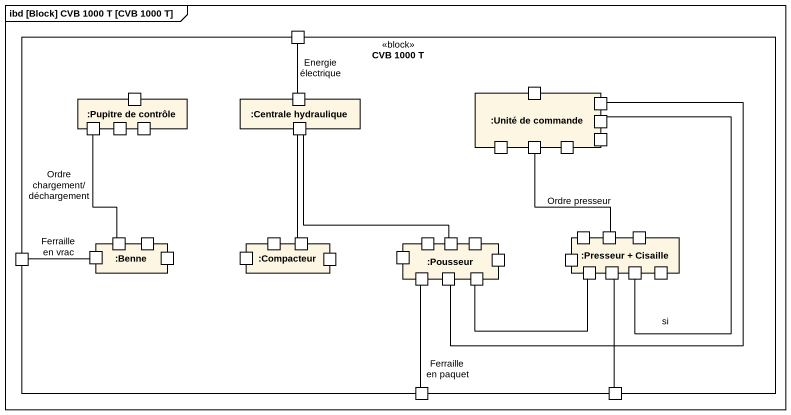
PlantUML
@startuml
mainframe ibd [Block] CVB 1000 T [CVB 1000 T]
rectangle "CVB 1000 T" as CVB_1000_T <<block>> {
  port " " as port1
  rectangle ":Pupitre de contrôle" as Pupitre_de_contrôle {
    port " " as port2
    port " " as port3
    port " " as port4
    port " " as port5
  }
  rectangle ":Centrale hydraulique" as Centrale_hydraulique {
    port " " as port6
    port " " as port7
  }
  rectangle ":Unité de commande" as Unité_de_commande {
    port " " as port8
    port " " as port9
    port " " as port10
    port " " as port11
    port " " as port12
    port " " as port13
    port " " as port14
  }
  rectangle ":Presseur + Cisaille" as Presseur_Cisaille {
    port " " as port22
    port " " as port23
    port " " as port24
    port " " as port35
    port " " as port36
    port " " as port37
    port " " as port38
    port " " as port39
  }
  port " " as port25
  rectangle ":Benne" as Benne {
    port " " as port15
    port " " as port16
    port " " as port26
    port " " as port27
  }
  rectangle ":Compacteur" as Compacteur {
    port " " as port17
    port " " as port18
    port " " as port28
    port " " as port29
  }
  rectangle ":Pousseur" as Pousseur {
    port " " as port19
    port " " as port20
    port " " as port21
    port " " as port30
    port " " as port31
    port " " as port32
    port " " as port33
    port " " as port34
  }
  port " " as port40
  port " " as port41
}
port1 -- port6 : Energie électrique
port2 -- port15 : Ordre chargement/ déchargement
port7 -- port18
port7 -- port20
port12 -- port23 : Ordre presseur
port25 -right- port26 : Ferraille en vrac
port31 -- port40 : Ferraille en paquet
port32 -up- port9
port36 -left- port33
port38 -up- port10 : si
port41 -up- port37
@enduml
